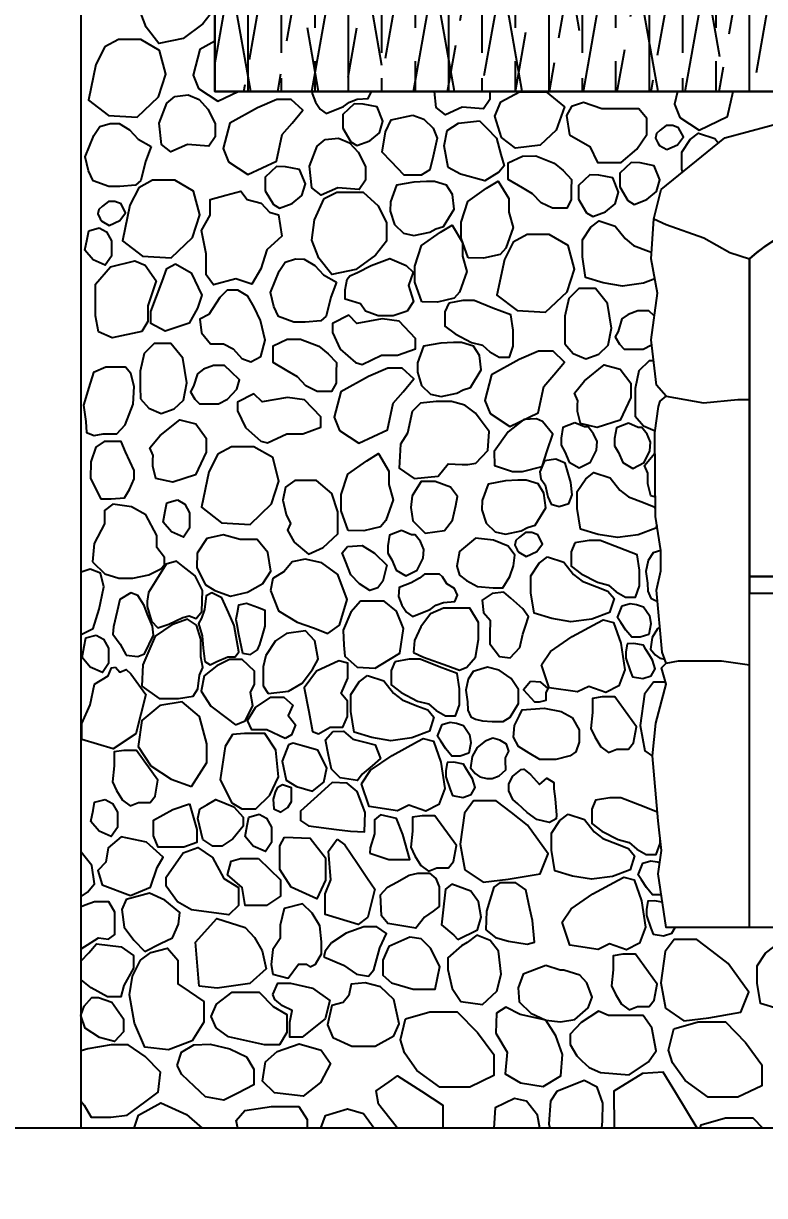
# Model space of a CAD drawing. Header units: millimetres. Extents: x -251401 to 377140, y -30451 to 275830.
# Drawn here: x 312120 to 314337, y -3142 to 363 of the extents above; entities that cross this region are included whole.
import ezdxf

# ---------------------------------------------------------------- set-up
doc = ezdxf.new("R2010")
doc.units = ezdxf.units.MM
for name, color, linetype in [('0-S3', 3, 'Continuous'), ('0-S8', 8, 'Continuous'), ('A-DIMENSIONS', 30, 'Continuous'), ('A-DOORS', 2, 'Continuous'), ('A-HATCH', 8, 'Continuous'), ('A-WALL', 4, 'Continuous'), ('A-WINDOWS', 2, 'Continuous')]:
    doc.layers.add(name, color=color, linetype=linetype)
doc.styles.add('LEROY', font='simplex.shx')
doc.dimstyles.new('DIM100', dxfattribs={"dimscale": 0, "dimtxt": 220, "dimasz": 180, "dimexe": 220, "dimexo": 250, "dimgap": 1, "dimtad": 1, "dimtoh": 1, "dimlfac": 0.001, "dimzin": 1, "dimdsep": 46, "dimtxsty": 'LEROY', "dimblk1": 'ORIGIN', "dimblk2": 'ORIGIN', "dimsah": 1, "dimcen": 0.18, "dimclrd": 30, "dimclre": 30, "dimclrt": 7, "dimazin": 0, "dimtfac": 1, "dimtix": 1, "dimtmove": 1, "dimatfit": 3, "dimfxl": 1, "dimtvp": 1, "dimtolj": 2, "dimtzin": 0, "dimarcsym": 0})
pattern_1 = [(45, (-15600, 1290.144), (33.67596, 123.47852), [158.75, -31.75, 0, -31.75])]

# ---------------------------------------------------------------- blocks, each defined once
blk = doc.blocks.new('24HG4H4H4')
at = {"layer": '0-S8', "color": 8}
for points in [[(211, 3471.9), (248.9, 3490.3), (327.9, 3490.3), (372.4, 3449.1), (396.8, 3398.1), (396.8, 3344.2), (364.1, 3302.3), (305.5, 3259), (233.2, 3243.8), (194.4, 3292.5), (173.9, 3347.2), (182.2, 3407.3)], [(44.3, 3180.9), (22.1, 3074.4), (82, 3027.8), (167.5, 3023.4), (231.9, 3084.4), (254.1, 3152.1), (235.2, 3223.1), (178.6, 3255.2), (112, 3255.2), (70.9, 3233.1)], [(280.5, 3085.4), (320.3, 3090.2), (353.4, 3076), (379.1, 3047.6), (401.6, 3004.8), (401.6, 2964.5), (382.7, 2936.5), (318.6, 2941.7), (268.8, 2919.4), (240.3, 2941.2), (234.1, 3005.7), (256.4, 3065.5)], [(1257.5, 2962.1), (1238.1, 3025.9), (1255.8, 3069.6), (1311.3, 3099), (1391.9, 3099), (1446.6, 3054.5), (1421.3, 2983.9), (1373.4, 2939.4), (1373.4, 2939.4), (1299.5, 2930.2)], [(527.5, 3051.4), (444.7, 3005.7), (424.9, 2929.1), (441, 2889.6), (499.1, 2851.4), (584.3, 2892.1), (601.6, 2971.1), (631.2, 3005.7), (663.3, 3043.9), (628.8, 3076), (585.5, 3076)], [(816.9, 3063.1), (783.1, 3031), (783.1, 2990.3), (807.2, 2949.6), (825.5, 2938.2), (863.9, 2952.5), (892.6, 2976.5), (902.9, 3011.5), (885.7, 3053.9), (843.9, 3062.5)], [(1460.9, 2970.6), (1522.1, 2935.5), (1545.2, 2887.8), (1616.1, 2887.8), (1662.3, 2927.3), (1692.9, 2971.3), (1692.9, 3019), (1669, 3048.1), (1598.2, 3048.1), (1557.9, 3048.1), (1502.7, 3067.5), (1466.9, 3054.8), (1452.7, 3028)], [(992.7, 3029.2), (1025.4, 3017.5), (1053, 2990.7), (1065.6, 2960.5), (1053, 2906.9), (1043.4, 2865.8), (1017.8, 2850), (966.7, 2850), (928.1, 2890.2), (900.9, 2918.5), (910.5, 2979), (927.3, 3015)], [(210.1, 2935.9), (193, 2890.3), (179, 2833.9), (163, 2819.5), (115.9, 2815.8), (82.7, 2815.8), (36.1, 2832.4), (22.1, 2862.4), (12.3, 2904.3), (38.2, 2968), (56.3, 2994.9), (86.9, 3004.7), (113.8, 3004.2), (145.4, 2985.6), (170.7, 2957.6)], [(1192.4, 3012.5), (1212.5, 2991.6), (1242.6, 2960.3), (1256.1, 2912), (1265.7, 2877.6), (1249.4, 2859.2), (1208.3, 2833.3), (1135.4, 2852.5), (1098.5, 2872.6), (1085.9, 2938), (1095.2, 2983.2), (1129.5, 3005.8)], [(1752.2, 2926.2), (1784.1, 2940.8), (1801.8, 2964.3), (1787.8, 2991.2), (1769.9, 2998), (1750.4, 2998), (1732.4, 2984.1), (1721.2, 2974.2), (1718.8, 2960.6), (1725.6, 2946), (1730.5, 2938.9)], [(730.2, 2956.1), (770.1, 2960.8), (803.2, 2946.6), (828.8, 2918.3), (851.4, 2875.4), (851.4, 2835.1), (832.4, 2807.1), (768.3, 2812.3), (718.5, 2790), (690, 2811.8), (683.8, 2876.3), (706.2, 2936.1)], [(585.1, 2875.8), (551.3, 2843.7), (551.3, 2803.1), (575.3, 2762.4), (593.7, 2750.9), (632.1, 2765.2), (660.8, 2789.3), (671.1, 2824.3), (653.9, 2866.6), (612, 2875.2)], [(1320.3, 2906.6), (1360.1, 2907.2), (1415.3, 2885.6), (1442.6, 2863.4), (1467.7, 2837.2), (1466.5, 2808.2), (1466.5, 2775.8), (1452.9, 2750.8), (1410.2, 2750.8), (1376, 2767.3), (1351, 2794), (1320.3, 2812.2), (1278, 2837.2), (1278, 2864.5), (1278, 2886.7)], [(1645.8, 2887.4), (1612, 2855.3), (1612, 2814.6), (1636.1, 2774), (1654.4, 2762.5), (1692.8, 2776.8), (1721.5, 2800.9), (1731.8, 2835.8), (1714.6, 2878.2), (1672.7, 2886.8)], [(1522.1, 2850.7), (1488.3, 2818.6), (1488.3, 2778), (1512.4, 2737.3), (1530.7, 2725.8), (1569.2, 2740.1), (1597.8, 2764.2), (1608.1, 2799.2), (1590.9, 2841.6), (1549.1, 2850.1)], [(145.9, 2760.2), (123.7, 2653.7), (183.7, 2607.1), (269.2, 2602.7), (333.5, 2663.7), (355.7, 2731.4), (336.9, 2802.4), (280.3, 2834.6), (213.7, 2834.6), (172.6, 2812.4)], [(995.4, 2828.8), (944, 2819.4), (925.8, 2769.9), (925.2, 2741.7), (937.7, 2702.2), (964.7, 2675.9), (996, 2669), (1043, 2679), (1061.8, 2689), (1084.4, 2695.9), (1116.4, 2748.6), (1110.8, 2791.8), (1093.2, 2820), (1057.5, 2830.6), (1033, 2830.6)], [(1158.2, 2602.4), (1137, 2661), (1137, 2709.6), (1157, 2770.7), (1213.1, 2810.6), (1248, 2831.8), (1279.7, 2779.6), (1279.7, 2739.5), (1292.3, 2693.4), (1270.5, 2631.7), (1254.3, 2613), (1204.4, 2601.1)], [(84, 2699.4), (115.9, 2713.9), (133.5, 2737.4), (119.6, 2764.4), (101.6, 2771.2), (82.1, 2771.2), (64.2, 2757.2), (53, 2747.3), (50.5, 2733.7), (57.4, 2719.2), (62.3, 2712.1)], [(563.9, 2739.5), (590.8, 2731.5), (600.3, 2667.3), (555.4, 2626.4), (537.4, 2570.1), (511, 2524.2), (462.6, 2539.7), (395.8, 2521.7), (373.9, 2551.6), (373.9, 2614.9), (359.9, 2684.8), (386.8, 2730.1), (386.8, 2777.5), (432.7, 2789.9), (478.3, 2802.3), (497, 2777.5), (538.9, 2766.5)], [(727.6, 2780.5), (765.5, 2798.9), (844.5, 2798.9), (889, 2757.7), (913.4, 2706.8), (913.4, 2652.8), (880.6, 2611), (822.1, 2567.6), (749.8, 2552.4), (711, 2601.1), (690.5, 2655.8), (698.8, 2715.9)], [(1020, 2470.9), (998.8, 2529.5), (998.8, 2578.1), (1018.8, 2639.2), (1074.9, 2679.1), (1109.9, 2700.3), (1141.5, 2648.1), (1141.5, 2608), (1154.1, 2561.9), (1132.3, 2500.2), (1116.1, 2481.5), (1066.2, 2469.6)], [(54.3, 2692.2), (76.3, 2680.1), (91, 2653.4), (91, 2607.8), (72.6, 2580.6), (36.5, 2596.8), (11.8, 2625.6), (18.1, 2658.6), (22.9, 2683.8)], [(1266.5, 2597.8), (1244.3, 2491.3), (1304.3, 2444.7), (1389.7, 2440.2), (1454.1, 2501.2), (1476.3, 2568.9), (1457.5, 2639.9), (1400.8, 2672.1), (1334.2, 2672.1), (1293.2, 2649.9)], [(764.4, 2530.3), (747.3, 2484.8), (733.3, 2428.4), (717.2, 2413.9), (670.1, 2410.3), (637, 2410.3), (590.4, 2426.8), (576.4, 2456.8), (566.6, 2498.7), (592.5, 2562.4), (610.6, 2589.3), (641.1, 2599.1), (668, 2598.6), (699.6, 2580), (725, 2552)], [(826.9, 2558.3), (867.5, 2580), (924, 2600.5), (972.9, 2579.7), (993.8, 2559.6), (979.5, 2519.4), (994.1, 2471.6), (975.8, 2442.8), (933.5, 2429), (888.6, 2429), (850.7, 2443.2), (835.7, 2465.4), (810.6, 2472.7), (790.3, 2478.6), (790.3, 2507), (796.3, 2539.1), (804.4, 2548.9)], [(192.3, 2581), (224.5, 2533.5), (200, 2459.2), (200, 2412.1), (181.5, 2382.3), (93.2, 2363.8), (52.7, 2381.1), (43.1, 2429.4), (43.1, 2524.2), (88.5, 2575.4), (160.6, 2593.3)], [(283.1, 2584.4), (329.7, 2557.3), (361.1, 2491.1), (348.4, 2452.1), (323.8, 2407.2), (251.7, 2383.4), (209.2, 2406.3), (209.2, 2442), (242.3, 2531.9), (256.6, 2570.7)], [(359.9, 2378.7), (387.6, 2345.8), (426.4, 2345.8), (454.8, 2330.2), (481.4, 2301.1), (507.9, 2291.4), (537.4, 2307.8), (550.9, 2356), (537.1, 2415), (517.6, 2455.5), (499.3, 2487.6), (469, 2505.9), (437.6, 2505.9), (415.5, 2484.2), (381.9, 2433.4), (355.3, 2419.2)], [(1447.6, 2345.1), (1472.7, 2316.3), (1509.8, 2300.6), (1548.9, 2314.3), (1577, 2341.1), (1586.8, 2392.5), (1575, 2466.2), (1539.1, 2510.5), (1488.9, 2510.5), (1458.9, 2480.5), (1447.2, 2427.7), (1447.2, 2380.8)], [(1099.8, 2467.5), (1088.3, 2440.6), (1088.3, 2397.8), (1118.8, 2375.3), (1167.8, 2349.7), (1200.5, 2341.3), (1223, 2321), (1250.8, 2305.1), (1281.3, 2305.1), (1293.2, 2338.6), (1293.2, 2385.8), (1285.7, 2431.7), (1232.3, 2452.5), (1175.6, 2474.5), (1142.2, 2474.5)], [(821.5, 2289.4), (840.8, 2283.7), (898.5, 2311.3), (946.9, 2311.3), (1001, 2330.5), (1001, 2361.2), (952.1, 2412.7), (901.1, 2419.9), (825.2, 2406.4), (800.7, 2430.9), (751.8, 2405.9), (751.8, 2379.4), (775.7, 2329.5)], [(616.7, 2359), (656.5, 2359.6), (711.7, 2338), (739, 2315.8), (764.1, 2289.6), (762.9, 2260.6), (762.9, 2228.2), (749.3, 2203.2), (706.6, 2203.2), (672.4, 2219.7), (647.4, 2246.4), (616.7, 2264.6), (574.4, 2289.6), (574.4, 2316.9), (574.4, 2339.1)], [(1076.3, 2347.4), (1024.9, 2338), (1006.7, 2288.5), (1006.1, 2260.3), (1018.6, 2220.8), (1045.6, 2194.5), (1077, 2187.6), (1124, 2197.6), (1142.8, 2207.7), (1165.4, 2214.6), (1197.3, 2267.2), (1191.7, 2310.4), (1174.1, 2338.6), (1138.4, 2349.3), (1113.9, 2349.3)], [(177.6, 2181.4), (202.6, 2152.6), (239.7, 2136.9), (278.9, 2150.6), (306.9, 2177.3), (316.7, 2228.8), (305, 2302.5), (269.1, 2346.8), (218.9, 2346.8), (188.9, 2316.8), (177.1, 2264), (177.1, 2217.1)], [(1310.8, 2298.3), (1228, 2252.6), (1208.3, 2176.1), (1224.3, 2136.6), (1282.4, 2098.3), (1367.6, 2139), (1384.9, 2218), (1414.6, 2252.6), (1446.7, 2290.9), (1412.1, 2323), (1368.9, 2323)], [(336.8, 2218.9), (327.4, 2202.3), (340.7, 2180.2), (354.5, 2165.6), (376.6, 2165.6), (411.4, 2165.6), (438.3, 2180), (465.8, 2210), (474.2, 2237.7), (449.4, 2261.2), (428.8, 2280.7), (395.8, 2280.7), (366.8, 2269.4), (348.1, 2256.1)], [(1485.7, 2175.3), (1475.8, 2197.7), (1506.4, 2234.9), (1565.2, 2282.1), (1613.2, 2269.6), (1644.7, 2227.4), (1644.7, 2185.3), (1612.4, 2117.4), (1544.5, 2095.1), (1494, 2106.7), (1485.3, 2143.3), (1485.3, 2162.5)], [(14.5, 2112.9), (16.3, 2079.8), (38.8, 2070.9), (65.9, 2076.5), (107, 2076.5), (132.3, 2102.7), (155.9, 2165.2), (158.7, 2217.4), (148.7, 2256.3), (133.3, 2275.2), (73.7, 2275.2), (37.7, 2259.3), (23.5, 2214.4), (7, 2162.2)], [(859.8, 2247.9), (777.1, 2202.2), (757.3, 2125.7), (773.4, 2086.2), (831.4, 2047.9), (916.6, 2088.6), (933.9, 2167.7), (963.6, 2202.2), (995.7, 2240.5), (961.1, 2272.6), (917.9, 2272.6)], [(538.1, 2054.8), (557.4, 2049.1), (615.2, 2076.7), (663.5, 2076.7), (717.7, 2095.9), (717.7, 2126.6), (668.7, 2178.1), (617.8, 2185.3), (541.8, 2171.8), (517.3, 2196.3), (468.4, 2171.3), (468.4, 2144.8), (492.4, 2094.9)], [(1015.1, 2168.3), (990.1, 2142.8), (976.4, 2077.9), (955.8, 2045.5), (952.1, 1973.8), (997, 1942.6), (1068.7, 1950.1), (1098.7, 1986.9), (1140.5, 1985), (1156.7, 1985), (1181, 1988.1), (1216.6, 2026.2), (1221, 2082.9), (1194.1, 2119.1), (1180, 2138.1), (1148.6, 2161.5), (1108, 2173.3), (1061.9, 2173.3)], [(215.7, 2011.6), (205.8, 2033.9), (236.4, 2071.2), (295.2, 2118.3), (343.2, 2105.9), (374.6, 2063.7), (374.6, 2021.5), (342.4, 1953.7), (274.5, 1931.4), (224, 1942.9), (215.2, 1979.6), (215.2, 1998.8)], [(1325, 2118.7), (1277.3, 2082.1), (1236.2, 2023.3), (1237.3, 1981.1), (1290.6, 1963.4), (1320.6, 1963.4), (1379.6, 1978.8), (1394.9, 2025.5), (1411.4, 2075.5), (1380.5, 2113.1), (1362.7, 2120.9)], [(1477.1, 2109.2), (1441.3, 2095.3), (1436.1, 2063.5), (1436.1, 2042.1), (1447.4, 2022), (1460.5, 1991.5), (1490.2, 1974.1), (1524.2, 1991.5), (1541.7, 2027.3), (1543.9, 2053), (1533.4, 2076.5), (1517.2, 2097), (1506.3, 2097)], [(1637.3, 2107.8), (1601.5, 2093.8), (1596.3, 2062), (1596.3, 2040.7), (1607.6, 2020.6), (1620.7, 1990.1), (1650.4, 1972.6), (1684.4, 1990.1), (1701.8, 2025.8), (1704, 2051.6), (1693.6, 2075.1), (1677.4, 2095.6), (1666.5, 2095.6)], [(28.3, 1942.4), (59.2, 1881.9), (90.6, 1881.9), (130.3, 1884.9), (145.3, 1909.9), (158.7, 1941.5), (158.7, 1966.1), (133.5, 2022.6), (119.6, 2053.7), (69.7, 2053.7), (44.4, 2036.7), (28.9, 1992.2)], [(382.4, 1963.1), (360.1, 1856.6), (420.1, 1810), (505.6, 1805.6), (570, 1866.6), (592.2, 1934.2), (573.3, 2005.2), (516.7, 2037.4), (450.1, 2037.4), (409, 2015.2)], [(799.6, 1787.6), (778.4, 1846.2), (778.4, 1894.8), (798.4, 1955.9), (854.5, 1995.8), (889.4, 2017), (921.1, 1964.8), (921.1, 1924.7), (933.7, 1878.6), (911.9, 1816.9), (895.7, 1798.2), (845.8, 1786.4)], [(1420, 2000.1), (1386.6, 1995.3), (1372.6, 1962.4), (1375.2, 1941.3), (1388.8, 1923.7), (1396.8, 1887.6), (1406.9, 1865.6), (1430.2, 1859), (1459.6, 1868.2), (1469.3, 1893.7), (1465.3, 1930.6), (1454.4, 1968.8), (1448.7, 1988.4)], [(637.1, 1752), (680.1, 1716.5), (724.5, 1736.7), (768, 1777.2), (768, 1842.8), (750.2, 1897.6), (704.8, 1937.1), (639.1, 1937.1), (611.9, 1916.3), (603.5, 1877.4), (613.9, 1835.4), (626.2, 1807.8), (617.4, 1788.5)], [(1104.8, 1916.7), (1059.7, 1933.5), (1017.2, 1933.5), (990.6, 1891.1), (986.2, 1855.7), (992.4, 1815.9), (1029.6, 1779.6), (1087.1, 1787.5), (1111, 1817.6), (1120.8, 1861.9), (1126.7, 1888.8)], [(1269.4, 1935.6), (1218, 1926.2), (1199.8, 1876.7), (1199.2, 1848.5), (1211.7, 1809.1), (1238.7, 1782.7), (1270, 1775.8), (1317.1, 1785.9), (1335.9, 1795.9), (1358.4, 1802.8), (1390.4, 1855.4), (1384.8, 1898.7), (1367.2, 1926.8), (1331.5, 1937.5), (1307, 1937.5)], [(34.3, 1693.5), (71.6, 1657.1), (113, 1644.4), (154.5, 1644.4), (202.8, 1654.6), (239.2, 1672.3), (249.8, 1684.9), (249.8, 1706.3), (227.2, 1736.6), (227.2, 1772.3), (193.5, 1834.2), (150.7, 1858.2), (95.2, 1866.3), (69.8, 1846.9), (69.8, 1807.5), (39, 1748)], [(288.2, 1878.4), (310.3, 1866.4), (324.9, 1839.7), (324.9, 1794.1), (306.6, 1766.9), (270.4, 1783.1), (245.8, 1811.9), (252.1, 1844.9), (256.9, 1870.1)], [(371.8, 1625.6), (399.9, 1607.9), (447.2, 1590.7), (497.9, 1602.7), (544.3, 1628.5), (567.9, 1665.4), (559, 1721.3), (527.4, 1760.6), (476.4, 1760.6), (425.4, 1774.5), (376, 1763), (347.5, 1719.7), (346.7, 1676.6)], [(958.9, 1786.7), (923.1, 1772.8), (917.9, 1740.9), (917.9, 1719.6), (929.3, 1699.5), (942.3, 1669), (972, 1651.6), (1006, 1669), (1023.5, 1704.8), (1025.7, 1730.5), (1015.2, 1754), (999.1, 1774.5), (988.2, 1774.5)], [(1234.1, 1758.3), (1179.8, 1763.9), (1131.7, 1724.4), (1123.9, 1680.6), (1132.4, 1653.8), (1152.9, 1637.6), (1186.1, 1619.2), (1232.7, 1615.7), (1261.7, 1615.7), (1282.9, 1649.6), (1293.5, 1681.4), (1297.7, 1713.1), (1277.9, 1739.9), (1277.9, 1739.9)], [(1331.3, 1709.3), (1363.2, 1723.9), (1380.9, 1747.4), (1367, 1774.3), (1349, 1781.1), (1329.5, 1781.1), (1311.5, 1767.2), (1300.4, 1757.3), (1297.9, 1743.7), (1304.7, 1729.1), (1309.7, 1722)], [(1477.5, 1750.1), (1466, 1723.2), (1466, 1680.4), (1496.5, 1657.8), (1545.5, 1632.2), (1578.2, 1623.9), (1600.7, 1603.6), (1628.6, 1587.7), (1659, 1587.7), (1671, 1621.2), (1671, 1668.4), (1663.5, 1714.3), (1610, 1735.1), (1553.3, 1757.1), (1519.9, 1757.1)], [(797.6, 1739.1), (841.5, 1742.4), (878.2, 1719.4), (914.4, 1683.8), (902.9, 1636.1), (887.5, 1615.9), (864, 1608.2), (833.3, 1627.9), (807, 1654.8), (791.1, 1695.3), (781.3, 1720.2)], [(197.8, 1575.5), (198.1, 1559.9), (210.9, 1516.5), (229.8, 1496.5), (262.3, 1506.6), (304.5, 1527.1), (323.6, 1532), (344.4, 1523.6), (361.4, 1544.9), (363.2, 1607.6), (341.3, 1651.3), (305.9, 1679.3), (285.7, 1695.2), (254.3, 1686.3), (222, 1633.9), (202, 1601.6)], [(566.9, 1607.3), (590.9, 1547.3), (646.5, 1513.5), (695, 1495.6), (738.2, 1479.6), (773, 1503.7), (796.5, 1581.1), (768.1, 1655.8), (720.7, 1690.1), (670.5, 1701), (631.2, 1693.9), (607.2, 1664.5), (573.4, 1643.3)], [(1395.5, 1708.5), (1444, 1692.6), (1473.2, 1655.4), (1498.9, 1635.4), (1543.5, 1618.3), (1575.6, 1605.9), (1594.4, 1584), (1580.6, 1542.3), (1528, 1522.3), (1465.7, 1513.7), (1408, 1523.5), (1355.4, 1539.5), (1345.7, 1600.6), (1345.7, 1652), (1370.8, 1689.7)], [(988, 1630.9), (952.1, 1616.7), (950.2, 1589.4), (960.1, 1564.1), (973.8, 1543), (991.7, 1530), (1044.4, 1551.1), (1061.7, 1564.1), (1084.6, 1572.1), (1118, 1574.6), (1126.7, 1593.8), (1117.4, 1614.2), (1094.5, 1627.8), (1080.9, 1648.2), (1072.2, 1656.3), (1045, 1656.3), (1027, 1656.3), (1012.8, 1644.5)], [(134.7, 1414.2), (169.7, 1410.2), (189.9, 1418.5), (216.9, 1474.4), (213.8, 1500.6), (198.4, 1535.9), (188.9, 1563.2), (170.2, 1592.9), (148.7, 1600.6), (115.9, 1581.2), (107.8, 1546.1), (96.7, 1498.9), (95.2, 1477.4), (117.4, 1447.6)], [(370.7, 1395.9), (386, 1385.8), (406.6, 1395), (439, 1409.5), (461.4, 1409.5), (472.5, 1424.1), (457.8, 1503.1), (440.7, 1541.6), (421.1, 1585.8), (391.7, 1601), (374.1, 1592.2), (369.2, 1550.9), (360.2, 1524.5), (351.7, 1509.3), (362.1, 1471.7), (365.6, 1435)], [(1229.9, 1598.9), (1200.4, 1579), (1204.4, 1541.6), (1223.5, 1518.6), (1222.7, 1476.4), (1222.7, 1447.8), (1252.2, 1410.4), (1284, 1406.4), (1312.6, 1437.5), (1321.4, 1477.2), (1329.4, 1501.1), (1338.5, 1528.5), (1321.4, 1552.8), (1285.6, 1584.6), (1265.2, 1602.7)], [(483.1, 1420.3), (507, 1416.8), (527.6, 1430.3), (535.2, 1445.8), (542.8, 1473.2), (550.6, 1501.4), (550.6, 1547.8), (527.6, 1556.5), (494.6, 1568.9), (471.1, 1563.5), (466.8, 1541.3), (462.8, 1521), (465.7, 1505.8), (471, 1477)], [(786.2, 1443.9), (789, 1411.6), (825.8, 1378.7), (880.4, 1375.9), (920.6, 1400.5), (953.4, 1420.5), (964.7, 1494.1), (944, 1545.9), (907.2, 1576), (835.8, 1576), (806.8, 1543.1), (783.9, 1489.1)], [(994.5, 1422.2), (1024.7, 1407.9), (1097, 1382.2), (1132.5, 1369.5), (1153.9, 1378.2), (1179.7, 1408.4), (1189.1, 1461.3), (1189.1, 1512.3), (1163.3, 1555.3), (1084.1, 1555.3), (1045, 1537.5), (1016.3, 1498.9), (998, 1457.9)], [(1618.8, 1562), (1643, 1568.9), (1661.4, 1566.2), (1683.1, 1558.9), (1701, 1532.5), (1704.7, 1507.8), (1698.3, 1476.2), (1673, 1467.8), (1647.7, 1467.8), (1629.8, 1489.3), (1615.1, 1512.5), (1605.1, 1527.3)], [(181.7, 1321.8), (233.3, 1284.5), (291.1, 1284.5), (335.9, 1292), (349.6, 1313.2), (354.7, 1354.3), (364.1, 1377), (358.2, 1409.5), (358.2, 1462.1), (345.3, 1504.4), (318.3, 1522.1), (272, 1504.8), (222.2, 1471.2), (203, 1427.7), (184.4, 1385.5)], [(1377.1, 1385.2), (1404.1, 1425.6), (1469.6, 1469.9), (1545.2, 1511.1), (1561.6, 1520), (1593.2, 1512.5), (1615.1, 1449.8), (1626.5, 1370.8), (1608.5, 1322.8), (1569.9, 1302.8), (1519.5, 1320.4), (1485.2, 1304.3), (1400.5, 1316.6)], [(45.4, 1474.2), (67.4, 1462.2), (82.1, 1435.5), (82.1, 1389.9), (63.8, 1362.7), (27.6, 1378.9), (3, 1407.7), (9.2, 1440.7), (14.1, 1465.9)], [(560.1, 1299.3), (620.9, 1307.1), (661.3, 1330.4), (692.9, 1371.7), (709.5, 1402.3), (699.7, 1456.8), (671, 1487.4), (615.1, 1479.6), (581.5, 1457.3), (552.8, 1413.5), (544.6, 1379.5), (544.6, 1322.6)], [(1634.1, 1448.7), (1630, 1423.6), (1630, 1405.1), (1642.6, 1367.9), (1650, 1349.8), (1680.3, 1344.2), (1705.4, 1352.4), (1717.9, 1373.4), (1709.5, 1399.2), (1700.2, 1414), (1689.3, 1431.5), (1682.9, 1443.9), (1653.7, 1449.1)], [(103.3, 1378.1), (116.3, 1363.6), (134.8, 1371.4), (148.9, 1359), (194, 1296.4), (164.3, 1179.4), (96.6, 1134.5), (2.2, 1161.7), (2.2, 1209.7), (27.6, 1265.4), (40.2, 1328), (81.4, 1352.1), (91.6, 1376.2)], [(462.5, 1205.8), (490.9, 1218.4), (514.2, 1262.9), (506.6, 1302.9), (519.2, 1327.2), (519.2, 1366.6), (481.8, 1401), (444.3, 1401), (405.8, 1382.3), (368.4, 1352.5), (359.8, 1306.4), (388.1, 1261.9), (436.7, 1224.5)], [(710.1, 1179.5), (745.5, 1199), (783, 1199), (797.5, 1230.6), (797.5, 1276.3), (778.3, 1299.6), (798, 1345.4), (798, 1390), (771.6, 1397.7), (704.7, 1366.7), (667.6, 1316.5), (681.3, 1245.5), (692.7, 1186.5)], [(939, 1394.9), (927.5, 1368), (927.5, 1325.2), (958, 1302.7), (1007, 1277.1), (1039.7, 1268.7), (1062.2, 1248.4), (1090.1, 1232.5), (1120.5, 1232.5), (1132.4, 1266), (1132.4, 1313.3), (1124.9, 1359.2), (1071.5, 1379.9), (1014.8, 1401.9), (981.4, 1401.9)], [(1173.1, 1365.2), (1157.8, 1342.5), (1151.5, 1309.7), (1156.2, 1274.4), (1157.3, 1250.1), (1166.2, 1229.5), (1180, 1222.6), (1201.1, 1218.4), (1230.2, 1215.8), (1262.4, 1216.3), (1284, 1229), (1308.3, 1269.6), (1308.9, 1311.3), (1286.7, 1344.6), (1251.3, 1369.9), (1215.9, 1378.9)], [(856.9, 1353.3), (905.5, 1337.4), (934.6, 1300.3), (960.4, 1280.3), (1005, 1263.1), (1037.1, 1250.8), (1055.8, 1228.9), (1042.1, 1187.1), (989.5, 1167.2), (927.2, 1158.6), (869.5, 1168.3), (816.9, 1184.3), (807.1, 1245.4), (807.1, 1296.8), (832.3, 1334.5)], [(1344.2, 1335.1), (1324, 1310.9), (1356.3, 1274.6), (1371.7, 1274.6), (1391.2, 1280), (1391.2, 1301.5), (1397.3, 1314.9), (1375.1, 1333.1)], [(330.7, 1021.9), (376.1, 1093.4), (376.1, 1149.6), (354.4, 1231.4), (302.6, 1274.9), (236.1, 1264), (181.8, 1218.6), (170.9, 1141.3), (209.3, 1083.2), (270, 1043.6)], [(610.7, 1165.3), (555.9, 1190.6), (510.7, 1190.6), (498.1, 1219), (522.4, 1257.6), (567.6, 1288.5), (606.7, 1288.5), (633.5, 1265.2), (619.3, 1234.2), (641.4, 1206), (629.2, 1176.4)], [(1537.1, 1169.8), (1555.4, 1140.4), (1577.7, 1123.4), (1603.2, 1133.2), (1637.8, 1133.2), (1652.9, 1152.2), (1661.3, 1200.5), (1596.6, 1289.4), (1558.7, 1289.4), (1529.9, 1284.8), (1529.9, 1243), (1525.1, 1195.4)], [(1385.2, 1256.2), (1436.4, 1245.7), (1468.8, 1227.6), (1489.9, 1190.7), (1489.9, 1154.6), (1480.1, 1125.2), (1463.6, 1113.2), (1420.6, 1101.9), (1372.4, 1101.9), (1340.8, 1121.5), (1308.5, 1141.4), (1293.3, 1168.9), (1297, 1204.3), (1312.1, 1234.4), (1320.1, 1250.4)], [(1080.3, 1206.9), (1104.5, 1213.7), (1122.9, 1211.1), (1144.5, 1203.7), (1162.4, 1177.4), (1166.1, 1152.6), (1159.8, 1121), (1134.5, 1112.6), (1109.2, 1112.6), (1091.3, 1134.2), (1076.6, 1157.4), (1066.6, 1172.1)], [(453.3, 1177.5), (430.8, 1141.7), (416.2, 1041.6), (450.8, 972.5), (481.2, 954.3), (523.1, 954.3), (564.9, 995.5), (590.4, 1050.1), (583.1, 1130.2), (549.8, 1180.5), (489.1, 1180.5)], [(753.7, 1186.1), (785.3, 1187), (812.9, 1163.3), (845.5, 1155.1), (880.4, 1146.3), (895.6, 1105.3), (870.6, 1083.8), (840.8, 1058.3), (826.8, 1039.4), (774.9, 1047.6), (749.4, 1073.4), (740.8, 1115.7), (731.6, 1161.2)], [(838.6, 1030), (865.6, 1070.5), (931.1, 1114.7), (1006.7, 1155.9), (1023, 1164.8), (1054.7, 1157.4), (1076.6, 1094.6), (1088, 1015.7), (1070, 967.6), (1031.4, 947.7), (981, 965.3), (946.7, 949.1), (862, 961.5)], [(1209.4, 1157), (1185.5, 1138.1), (1170.1, 1111.8), (1165.1, 1077.5), (1179.3, 1060), (1192.7, 1050), (1214.4, 1045.4), (1229.5, 1045.4), (1251.2, 1053.3), (1270.4, 1071.7), (1270, 1098.4), (1270, 1107.6), (1280.1, 1127.3), (1273, 1148.2), (1252.5, 1159.9), (1231.6, 1166.1)], [(106, 1010), (124.3, 980.7), (146.6, 963.7), (172, 973.5), (206.7, 973.5), (221.7, 992.4), (230.2, 1040.8), (165.5, 1129.6), (127.6, 1129.6), (98.8, 1125), (98.8, 1083.2), (93.9, 1035.7)], [(620.6, 1146.1), (601.6, 1097), (613.7, 1040.2), (644.7, 1021.2), (692.9, 1007.4), (726.5, 1034.1), (735.7, 1077.4), (708.5, 1130.6), (662.5, 1143.3), (634.7, 1151.1)], [(1095.6, 1093.5), (1091.5, 1068.4), (1091.5, 1050), (1104.1, 1012.7), (1111.5, 994.6), (1141.8, 989.1), (1166.9, 997.2), (1179.4, 1018.2), (1170.9, 1044.1), (1161.7, 1058.8), (1150.7, 1076.4), (1144.3, 1088.7), (1115.2, 1093.9)], [(1344.5, 1057.9), (1371.4, 1027.5), (1393.1, 1046.7), (1414.3, 1033.5), (1414.3, 1015), (1417.9, 985.2), (1422.1, 936.3), (1421.5, 925), (1401.2, 913.7), (1363.6, 922.6), (1334.4, 943.5), (1306.3, 969.7), (1292.1, 983), (1279.5, 1009), (1279.5, 1029.9), (1291.4, 1052), (1317.1, 1072.2), (1324.2, 1073.4)], [(575.2, 984.2), (577.1, 955.1), (597.7, 944.8), (618.5, 958.9), (629.9, 976.5), (629.9, 1000.3), (629.3, 1017.6), (602.6, 1027), (586.9, 1017.9), (580.4, 1004.2)], [(751.7, 1034), (706.2, 992.8), (656.1, 947.4), (656.1, 919.8), (680.4, 903.5), (763.8, 893.2), (806, 888), (848, 886.3), (850.2, 944.1), (826.1, 1007.1), (795.9, 1031.8)], [(72, 983.1), (94, 971.1), (108.7, 944.4), (108.7, 898.8), (90.4, 871.6), (54.2, 887.8), (29.6, 916.6), (35.9, 949.6), (40.7, 974.8)], [(376.7, 966.7), (403.5, 982.3), (457.2, 960.7), (484.9, 929.5), (484.9, 902.7), (454.6, 865.5), (421.7, 843), (394, 843), (364.6, 862.9), (349.2, 925.8), (355.2, 954.4)], [(324.7, 970.2), (346.4, 893.2), (346.4, 854.3), (307.4, 840.4), (230.4, 840.4), (216.5, 874.2), (216.5, 920.9), (274.5, 952.9)], [(1148.2, 772.8), (1202.6, 735.2), (1277.7, 744), (1373.7, 760.8), (1397.7, 820.7), (1336.1, 906.2), (1287.3, 943.8), (1242.1, 978.6), (1173.8, 978.6), (1147.4, 942.2), (1134.6, 848.7)], [(533.2, 938.5), (555.2, 926.5), (569.9, 899.8), (569.9, 854.2), (551.6, 827), (515.4, 843.2), (490.8, 872), (497.1, 905), (501.9, 930.2)], [(864.4, 822.5), (921.1, 803.1), (983.7, 803.1), (962.8, 877.6), (943.4, 925.9), (895.5, 937), (877.8, 921.5), (877.8, 879.6), (864.6, 838.4)], [(998.6, 814.7), (1016.9, 785.3), (1039.2, 768.3), (1064.6, 778.1), (1099.3, 778.1), (1114.3, 797), (1122.8, 845.4), (1058.1, 934.2), (1020.2, 934.2), (991.4, 929.6), (991.4, 887.8), (986.5, 840.3)], [(1457.3, 938.9), (1505.8, 923), (1535, 885.8), (1560.7, 865.8), (1605.3, 848.7), (1637.4, 836.3), (1656.2, 814.4), (1642.4, 772.7), (1589.8, 752.7), (1527.5, 744.1), (1469.8, 753.8), (1417.2, 769.8), (1407.5, 831), (1407.5, 882.4), (1432.6, 920.1)], [(147.8, 696.1), (207.8, 721), (227.5, 778.9), (245.4, 810.2), (195.7, 854.8), (119.8, 871.4), (81.5, 838.2), (74.5, 794.9), (50.3, 770), (63.7, 728)], [(608.6, 869.8), (685.7, 866.6), (731.3, 808), (731.3, 741.8), (705.2, 685.4), (629.1, 720.6), (594.5, 773.3), (594.5, 843.8)], [(765.9, 863.6), (789, 846.7), (827, 790.9), (857, 746.7), (878.8, 714.6), (857.5, 631), (829.1, 608.8), (773.2, 625.7), (730, 638.7), (730.1, 700.4), (746.9, 742.5), (740.6, 827.9)], [(288.2, 676.3), (254.2, 723.5), (254.2, 750.9), (305.8, 823.4), (349.8, 838.8), (393.7, 809.1), (426.7, 746.5), (470.6, 719.1), (470.6, 665.3), (442.1, 637.8), (330, 653.2)], [(530.9, 806.6), (597.2, 742.3), (597.2, 693.6), (555.2, 665.3), (490.9, 665.3), (482, 719.5), (438.1, 757.9), (449.1, 798.3), (477.2, 805.8)], [(898.6, 634.8), (895.4, 697.5), (916.6, 720.2), (944.5, 735.6), (981.7, 756.2), (1007.4, 762.6), (1042.2, 762.6), (1061, 746.3), (1071.8, 721.9), (1071.8, 662.4), (1053.3, 649.1), (1027.5, 630.6), (1001.8, 598.1), (959.5, 605.1), (917.3, 612)], [(1438.9, 615.6), (1465.9, 656), (1531.4, 700.3), (1607, 741.5), (1623.4, 750.4), (1655.1, 742.9), (1676.9, 680.1), (1688.4, 601.2), (1670.3, 553.2), (1631.7, 533.2), (1581.3, 550.8), (1547, 534.6), (1462.4, 547)], [(190.5, 528.2), (238.1, 552), (273.9, 568.6), (291.9, 609.4), (295.6, 645.2), (250.5, 682.1), (205, 702.7), (135.5, 684), (122.1, 653.3), (128.8, 600.7), (157.5, 562.3)], [(1127.5, 564.5), (1186.2, 593.4), (1196.9, 630.5), (1189.1, 676.8), (1165.6, 708.1), (1109.2, 729.5), (1090.8, 714.6), (1082.3, 643.5), (1078.1, 608), (1114.9, 577.3)], [(1210.7, 592.7), (1239.8, 570.3), (1279, 558.7), (1335.1, 550.3), (1356.8, 556.3), (1350.2, 621.1), (1342.8, 655.8), (1330.7, 712.7), (1301.1, 733.9), (1253.1, 733.9), (1234.5, 720.2), (1222.6, 681.7), (1212.5, 649)], [(574, 460.4), (619.9, 448.2), (650.2, 489.9), (673.1, 489.9), (685.3, 482.3), (701.5, 490), (719.7, 521.2), (719.7, 557.2), (714.8, 605), (691.3, 643), (663, 670.5), (608, 656.8), (596.2, 607), (596.2, 567.4), (574, 534.2), (568.3, 488.9)], [(353.9, 424.4), (342.7, 555.6), (405.9, 627.3), (491.3, 600.1), (518.5, 570.4), (541.7, 530.3), (553.9, 476.4), (505.2, 432.1), (407.7, 418.2)], [(726.3, 511.8), (785.2, 487.6), (823.9, 460.5), (860.3, 454.1), (876.4, 473.8), (894.3, 539), (914, 582.2), (884.5, 602.4), (845.8, 602.4), (793.4, 583.1), (748.8, 554.3), (730.1, 528.7)], [(984, 571.5), (921, 543.5), (902.4, 502.6), (902.4, 457.5), (928.9, 434.6), (993.4, 416), (1059.3, 416), (1073.7, 483.3), (1045, 538.5), (1017.3, 565.7)], [(1138.6, 545.1), (1097.1, 509.4), (1097.1, 474.4), (1110.7, 417.2), (1135.8, 378.6), (1200.8, 370), (1243.7, 410), (1257.3, 460.1), (1248.7, 529.4), (1224.4, 560.8), (1184.4, 576.5), (1155.1, 555.1)], [(1748.5, 358.3), (1802.9, 320.8), (1878.1, 329.6), (1974, 346.3), (1998, 406.3), (1936.4, 491.8), (1887.6, 529.3), (1842.5, 564.1), (1774.1, 564.1), (1747.7, 527.7), (1734.9, 434.2)], [(177.7, 502.4), (209.1, 524.7), (258.6, 538), (289.4, 501.8), (289.4, 431.2), (323.8, 408.3), (367.6, 379.1), (367.6, 317.1), (332.9, 261), (261.6, 234.5), (190.4, 241.7), (159.6, 314.1), (144.5, 398.6), (153.5, 454.7)], [(2072.5, 541.7), (2121, 525.8), (2150.2, 488.7), (2175.9, 468.7), (2220.5, 451.5), (2252.6, 439.2), (2271.4, 417.3), (2257.7, 375.6), (2205.1, 355.6), (2142.8, 347), (2085, 356.7), (2032.4, 372.7), (2022.7, 433.8), (2022.7, 485.2), (2047.9, 523)], [(1598.9, 400.2), (1617.3, 370.8), (1639.5, 353.8), (1665, 363.6), (1699.6, 363.6), (1714.7, 382.6), (1723.2, 430.9), (1658.4, 519.8), (1620.5, 519.8), (1591.8, 515.2), (1591.8, 473.4), (1586.9, 425.8)], [(1390.2, 486.5), (1322.6, 460.7), (1307.8, 419), (1310.9, 377.8), (1345.3, 343.4), (1390.8, 323.2), (1434.5, 317.6), (1476.9, 324.4), (1517.4, 360), (1529.1, 391.3), (1513.1, 434.9), (1492.2, 457.1), (1444.3, 472.4), (1433.8, 472.4)], [(573.5, 399.3), (588.9, 433.2), (626.7, 433.2), (692.1, 418.5), (744, 381.3), (729.9, 326.9), (662, 272.4), (624.8, 272.4), (624.8, 317.3), (632, 351.7), (602.3, 365.7), (579.3, 384.6)], [(784.4, 376), (749.8, 366.5), (737, 309), (753.7, 270.6), (809.9, 245.1), (880.3, 245.1), (935.3, 275.7), (951.9, 312.2), (935.9, 385), (895.6, 422.7), (849.6, 434.2), (808.1, 430.2), (801.3, 396.5)], [(9.4, 364.4), (32.4, 390.3), (52.5, 390.3), (92.5, 377), (127.2, 326.5), (127.2, 288), (100, 258.8), (55.2, 271.3), (12.4, 298.9), (-0.1, 336.4)], [(403.9, 299.6), (389.1, 333.6), (405.7, 370.5), (451.8, 406.4), (508.9, 406.4), (532.8, 406.4), (574.3, 364), (615.7, 340.1), (615.7, 285.8), (593.6, 248.9), (548.5, 248.9), (440.7, 272.9)], [(1270.5, 361.7), (1242.6, 343.4), (1240.8, 284.1), (1274.9, 227.4), (1268.8, 162), (1315, 135), (1382.2, 124.5), (1435.4, 156.8), (1440.6, 220.4), (1420.6, 276.2), (1390.8, 323.2), (1313.3, 339.9)], [(970.8, 326.9), (1043.6, 347.9), (1125.4, 347.9), (1186.1, 286.1), (1234.7, 219.9), (1234.7, 157), (1162.9, 122.8), (1073.5, 122.8), (1005, 172.4), (967.4, 225.4), (955.3, 264)], [(1554.3, 166.6), (1639.9, 159.7), (1697.6, 198.4), (1720.5, 231.3), (1707.6, 299.9), (1681.7, 336.7), (1621, 336.7), (1578.2, 336.7), (1548.3, 349.6), (1496.6, 315.8), (1462.8, 281), (1462.8, 250.2), (1482.7, 216.3), (1498.6, 201.4), (1520.2, 181.2)], [(1772.9, 296.5), (1845.8, 317.4), (1927.5, 317.4), (1988.2, 255.6), (2036.8, 189.4), (2036.8, 126.5), (1965, 92.3), (1875.6, 92.3), (1807.1, 141.9), (1769.6, 194.9), (1757.4, 233.5)], [(287.9, 187.1), (300.8, 227.1), (337, 249.5), (386.4, 251.2), (445, 236.8), (495, 213.3), (516.9, 176.5), (516.9, 129.5), (469.2, 104.8), (427.4, 83.1), (372.1, 93.9), (339.9, 124.3), (301.5, 160.6)], [(551.4, 198.2), (586.4, 229.1), (652.4, 251.8), (718.4, 233.5), (746, 193), (716.3, 136.6), (664.1, 95.3), (578.7, 105.5), (543.2, 140.2)]]:
    blk.add_lwpolyline(points, close=True, dxfattribs=at)
for points in [[(400, 3250.2), (354.9, 3225.3), (335.1, 3148.8), (351.2, 3109.3), (409.2, 3071), (469.9, 3100)], [(691.8, 3100), (691.4, 3093.9), (701.3, 3068.5), (714.9, 3047.5), (732.9, 3034.5), (785.5, 3055.5), (802.8, 3068.5), (825.8, 3076.6), (859.2, 3079), (867.9, 3098.2), (867.1, 3100)], [(1223.3, 3100), (1223.3, 3075.7), (1204.3, 3047.7), (1140.3, 3053), (1090.4, 3030.7), (1062, 3052.5), (1057.4, 3100)], [(1784.8, 3100), (1775, 3062.1), (1791.1, 3022.6), (1849.1, 2984.3), (1934.4, 3025.1), (1950.8, 3100)], [(1798.9, 2858.3), (1797.5, 2867.5), (1797.5, 2918.9), (1822.6, 2956.6), (1847.3, 2975.4), (1895.8, 2959.5), (1906.6, 2945.8)], [(1716.2, 2539.7), (1682.2, 2526.8), (1619.9, 2518.2), (1562.1, 2528), (1509.5, 2543.9), (1499.8, 2605.1), (1499.8, 2656.5), (1525, 2694.2), (1549.6, 2713), (1598.2, 2697.1), (1627.3, 2659.9), (1653, 2639.9), (1697.6, 2622.8), (1706.5, 2619.4)], [(1714.9, 2429.2), (1698.9, 2444.4), (1665.8, 2444.4), (1636.9, 2433.2), (1618.2, 2419.8), (1606.9, 2382.6), (1597.4, 2366), (1610.7, 2344), (1624.6, 2329.4), (1646.6, 2329.4), (1681.5, 2329.4), (1707, 2342.9)], [(1712.8, 2294.2), (1699.1, 2294.2), (1669.1, 2264.3), (1657.4, 2211.5), (1657.4, 2164.5), (1657.8, 2128.8), (1682.9, 2100.1), (1717.2, 2085.5)], [(1718.3, 1887.2), (1704.2, 1890.4), (1695.5, 1927.1), (1695.5, 1946.3), (1695.9, 1959.1), (1686, 1981.4), (1716.6, 2018.6), (1716.9, 2018.8)], [(1722.8, 1804.1), (1719.6, 1794.4), (1667, 1774.4), (1604.7, 1765.8), (1547, 1775.6), (1494.4, 1791.6), (1484.6, 1852.7), (1484.6, 1904.1), (1509.8, 1941.8), (1534.4, 1960.6), (1583, 1944.7), (1612.1, 1907.5), (1637.9, 1887.5), (1682.5, 1870.4), (1714.6, 1858), (1718.6, 1853.3)], [(1734.8, 1727.8), (1711.6, 1720.3), (1696.3, 1697.6), (1690, 1664.9), (1694.7, 1629.5), (1695.8, 1605.3), (1704.8, 1584.7), (1718.5, 1577.8), (1724.7, 1576.6)], [(0, 1476.4), (36.5, 1494.4), (53.8, 1552.1), (58.7, 1570.7), (68, 1618.5), (58.5, 1659.3), (27.2, 1671.6), (0, 1662.2)], [(1731.6, 1499.3), (1724.1, 1493.3), (1708.6, 1467), (1703.6, 1432.7), (1717.8, 1415.2), (1731.2, 1405.1), (1746.1, 1402)], [(1748.3, 1333.7), (1712.3, 1333.7), (1685.9, 1297.3), (1673.1, 1203.9), (1686.7, 1127.9), (1709.6, 1112.1)], [(1724.4, 945.1), (1671.8, 965.5), (1615.1, 987.5), (1581.7, 987.5), (1539.3, 980.5), (1527.9, 953.5), (1527.9, 910.7), (1558.3, 888.2), (1607.3, 862.6), (1640, 854.2), (1662.6, 833.9), (1690.4, 818.1), (1720.8, 818.1), (1732.8, 851.6), (1732.8, 865.7)], [(0, 692.5), (19.8, 705.8), (40.7, 730.2), (32.2, 785), (0, 825.6)], [(1735.4, 698.3), (1734.8, 698.1), (1709.6, 698.1), (1691.6, 719.7), (1676.9, 742.9), (1666.9, 757.6), (1680.6, 792.4), (1704.8, 799.2), (1723.3, 796.6), (1731.3, 793.9)], [(0, 535.8), (30, 554.9), (51.8, 568.8), (82.2, 564.8), (100.8, 579.3), (100.8, 611.8), (100.8, 646), (82.8, 676.8), (39.9, 676.8), (12.6, 666.3), (0, 661.4)], [(1738.8, 675.3), (1715.5, 679.5), (1695.9, 679.1), (1691.8, 654), (1691.8, 635.5), (1704.4, 598.2), (1711.8, 580.2), (1742.1, 574.6), (1767.2, 582.7), (1777.5, 600)], [(0, 500.6), (22.9, 524.5), (46, 550.8), (120.5, 541.7), (156.9, 516.5), (156.9, 478.6), (128.5, 426), (118.9, 392.8), (79.2, 392.8), (29.9, 419), (0, 443.8)], [(0, 79.7), (9.8, 69), (30.4, 32.6), (89.1, 32.6), (137.9, 39), (190.8, 77.8), (231, 107.2), (237.8, 167.7), (192, 214), (141.5, 249.3), (90.3, 249.3), (20.4, 237.5), (0, 231)], [(948.4, 0), (943.1, 5.3), (890.1, 71.9), (883.3, 111.1), (921.5, 138.6), (946.6, 156.5), (1018.5, 110.1), (1082.5, 68.9), (1082.5, 1.4), (1080.6, 0)], [(1557.9, 0), (1560.4, 21.2), (1561.4, 75), (1543.8, 122.8), (1505.6, 142.4), (1423.5, 109.2), (1404.9, 80.8), (1399, 12.4), (1402.9, 0)], [(1843.1, 0), (1779, 105.3), (1741.1, 167.7), (1679.5, 163.2), (1593.8, 110.3), (1594.9, 0)], [(159.4, 0), (172, 38.2), (239.2, 75.1), (315.7, 40.7), (362.7, 0)], [(1372.4, 0), (1372.4, 0.3), (1365.1, 38.8), (1332.7, 80.9), (1297.2, 88.3), (1239.1, 60.2), (1234.6, 0)], [(469.3, 0), (464.5, 23.2), (489.8, 52.5), (569.8, 64.2), (651.8, 64.2), (676.1, 26.2), (676.1, 0)], [(717.3, 0), (731.7, 37.7), (797.6, 57.4), (844.9, 43.2), (877.3, 0)], [(24.8, 0), (0, 0)], [(1852.2, 0), (1854.7, 10.2), (1927.6, 31.2), (2009.3, 31.2), (2040, 0)]]:
    blk.add_lwpolyline(points, dxfattribs=at)
blk = doc.blocks.new('4H42H')
at = {"layer": 'A-HATCH'}
h = blk.add_hatch(dxfattribs=at)
h.set_pattern_fill('ANSI36', color=256, scale=20)
h.set_pattern_definition(pattern_1)
edge = h.paths.add_edge_path()
edge.add_line((-325, 914.5), (-325, 75))
edge.add_line((-325, 75), (-75, 75))
edge.add_line((-75, 75), (-75, 1019.7))
edge.add_arc((0, 491.7), 533.3, 98.084, 127.5443)
h = blk.add_hatch(dxfattribs=at)
h.set_pattern_fill('ANSI36', color=256, scale=20)
h.set_pattern_definition(pattern_1)
edge = h.paths.add_edge_path()
edge.add_line((325, 914.5), (325, 75))
edge.add_line((325, 75), (75, 75))
edge.add_line((75, 75), (75, 1019.7))
edge.add_arc((0, 491.7), 533.3, 52.4557, 81.916, ccw=False)
at = {"layer": 'A-WINDOWS'}
for points in [[(-400, 950), (-400, 0), (0, 0), (0, 1100, 0.181335)], [(400, 950), (400, 0), (0, 0), (0, 1100, -0.181335)], [(-325, 914.5), (-325, 75), (-75, 75), (-75, 1019.7, 0.129258)], [(325, 914.5), (325, 75), (75, 75), (75, 1019.7, -0.129258)]]:
    blk.add_lwpolyline(points, format="xyb", close=True, dxfattribs=at)
blk = doc.blocks.new('USER ARROW 100')
at = {"layer": 'A-DIMENSIONS'}
for q in [(-200, 0), (200, 0)]:
    blk.add_line((0, 0), q, dxfattribs=at)
for points in [[(0, 0), (0, 200)], [(0, 0), (0, -200)]]:
    blk.add_lwpolyline(points, dxfattribs=at)
blk.add_circle((0, 0), 90, dxfattribs=at)
blk = doc.blocks.new('*D179')
at = {"layer": 'A-DIMENSIONS', "color": 30, "transparency": 16777216}
for p, q in [((312042, 3059.9), (308399.5, 3059.9)), ((308399.5, -2939.1), (308399.5, 3058.9)), ((312042, -2940.1), (308399.5, -2940.1))]:
    blk.add_line(p, q, dxfattribs=at)
at = {"layer": 'Defpoints', "color": 0, "transparency": 16777216}
for p in [(308399.5, 3059.9), (312292, 3059.9), (312292, -2940.1)]:
    blk.add_point(p, dxfattribs=at)
at = {"layer": 'A-DIMENSIONS', "color": 30, "transparency": 16777216}
for p, rotation in [((308399.5, 3059.9), 90), ((308399.5, -2940.1), 270)]:
    blk.add_blockref('USER ARROW 100', p, dxfattribs=dict(at, rotation=rotation))
at = {"layer": 'A-DIMENSIONS', "color": 7, "transparency": 16777216, "insert": (308189.5, 59.9), "char_height": 220, "attachment_point": 5, "rotation": 90, "style": 'LEROY'}
blk.add_mtext('\\A2;6.00 METERS', dxfattribs=at)
blk = doc.blocks.new('*D180')
at = {"layer": 'A-DIMENSIONS', "color": 30, "transparency": 16777216}
for p, q in [((309399.5, -2339.1), (309399.5, -2338.1)), ((312042, -2340.1), (309399.5, -2340.1)), ((309399.5, -2940.1), (309399.5, -2340.1)), ((312042, -2940.1), (309399.5, -2940.1)), ((309399.5, -2941.1), (309399.5, -2942.1))]:
    blk.add_line(p, q, dxfattribs=at)
at = {"layer": 'Defpoints', "color": 0, "transparency": 16777216}
for p in [(309399.5, -2340.1), (312292, -2340.1), (312292, -2940.1)]:
    blk.add_point(p, dxfattribs=at)
at = {"layer": 'A-DIMENSIONS', "color": 30, "transparency": 16777216}
for p, rotation in [((309399.5, -2340.1), 270), ((309399.5, -2940.1), 90)]:
    blk.add_blockref('USER ARROW 100', p, dxfattribs=dict(at, rotation=rotation))
at = {"layer": 'A-DIMENSIONS', "color": 7, "transparency": 16777216, "insert": (309189.5, -2640.1), "char_height": 220, "attachment_point": 5, "rotation": 90, "style": 'LEROY'}
blk.add_mtext('\\A2;0.60', dxfattribs=at)
blk = doc.blocks.new('*D181')
at = {"layer": 'A-DIMENSIONS', "color": 30, "transparency": 16777216}
for p, q in [((312042, 159.9), (309399.5, 159.9)), ((309399.5, 158.9), (309399.5, -2339.1)), ((312042, -2340.1), (309399.5, -2340.1))]:
    blk.add_line(p, q, dxfattribs=at)
at = {"layer": 'Defpoints', "color": 0, "transparency": 16777216}
for p in [(312292, 159.9), (309399.5, -2340.1), (312292, -2340.1)]:
    blk.add_point(p, dxfattribs=at)
at = {"layer": 'A-DIMENSIONS', "color": 30, "transparency": 16777216}
for p, rotation in [((309399.5, 159.9), 90), ((309399.5, -2340.1), 270)]:
    blk.add_blockref('USER ARROW 100', p, dxfattribs=dict(at, rotation=rotation))
at = {"layer": 'A-DIMENSIONS', "color": 7, "transparency": 16777216, "insert": (309189.5, -1090.1), "char_height": 220, "attachment_point": 5, "rotation": 90, "style": 'LEROY'}
blk.add_mtext('\\A2;2.50', dxfattribs=at)
blk = doc.blocks.new('*D182')
at = {"layer": 'A-DIMENSIONS', "color": 30, "transparency": 16777216}
for p, q in [((312042, 159.9), (308899.5, 159.9)), ((308899.5, -2939.1), (308899.5, 158.9)), ((312042, -2940.1), (308899.5, -2940.1))]:
    blk.add_line(p, q, dxfattribs=at)
at = {"layer": 'Defpoints', "color": 0, "transparency": 16777216}
for p in [(308899.5, 159.9), (312292, 159.9), (312292, -2940.1)]:
    blk.add_point(p, dxfattribs=at)
at = {"layer": 'A-DIMENSIONS', "color": 30, "transparency": 16777216}
for p, rotation in [((308899.5, 159.9), 90), ((308899.5, -2940.1), 270)]:
    blk.add_blockref('USER ARROW 100', p, dxfattribs=dict(at, rotation=rotation))
at = {"layer": 'A-DIMENSIONS', "color": 7, "transparency": 16777216, "insert": (308689.5, -1390.1), "char_height": 220, "attachment_point": 5, "rotation": 90, "style": 'LEROY'}
blk.add_mtext('\\A2;3.10', dxfattribs=at)
blk = doc.blocks.new('*D183')
at = {"layer": 'A-DIMENSIONS', "color": 30, "transparency": 16777216}
for p, q in [((312042, 3059.9), (308899.5, 3059.9)), ((308899.5, 3058.9), (308899.5, 160.9)), ((312042, 159.9), (308899.5, 159.9))]:
    blk.add_line(p, q, dxfattribs=at)
at = {"layer": 'Defpoints', "color": 0, "transparency": 16777216}
for p in [(312292, 3059.9), (308899.5, 159.9), (312292, 159.9)]:
    blk.add_point(p, dxfattribs=at)
at = {"layer": 'A-DIMENSIONS', "color": 30, "transparency": 16777216}
for p, rotation in [((308899.5, 3059.9), 90), ((308899.5, 159.9), 270)]:
    blk.add_blockref('USER ARROW 100', p, dxfattribs=dict(at, rotation=rotation))
at = {"layer": 'A-DIMENSIONS', "color": 7, "transparency": 16777216, "insert": (308689.5, 1609.9), "char_height": 220, "attachment_point": 5, "rotation": 90, "style": 'LEROY'}
blk.add_mtext('\\A2;2.90', dxfattribs=at)
blk = doc.blocks.new('*D178')
at = {"layer": 'A-DIMENSIONS', "color": 30, "transparency": 16777216}
for p, q in [((309899.5, -2739.1), (309899.5, -2738.1)), ((312042, -2740.1), (309899.5, -2740.1)), ((309899.5, -2940.1), (309899.5, -2740.1)), ((312042, -2940.1), (309899.5, -2940.1)), ((309899.5, -2941.1), (309899.5, -2942.1))]:
    blk.add_line(p, q, dxfattribs=at)
at = {"layer": 'Defpoints', "color": 0, "transparency": 16777216}
for p in [(309899.5, -2740.1), (312292, -2740.1), (312292, -2940.1)]:
    blk.add_point(p, dxfattribs=at)
at = {"layer": 'A-DIMENSIONS', "color": 30, "transparency": 16777216}
for p, rotation in [((309899.5, -2740.1), 270), ((309899.5, -2940.1), 90)]:
    blk.add_blockref('USER ARROW 100', p, dxfattribs=dict(at, rotation=rotation))
at = {"layer": 'A-DIMENSIONS', "color": 7, "transparency": 16777216, "insert": (309689.5, -2840.1), "char_height": 220, "attachment_point": 5, "rotation": 90, "style": 'LEROY'}
blk.add_mtext('\\A2;0.20', dxfattribs=at)

msp = doc.modelspace()

# ---------------------------------------------------------------- hatches: boundary and pattern name
at = {"layer": '0-S8'}
h = msp.add_hatch(dxfattribs=at)
h.set_pattern_fill('GOST_WOOD', color=8, scale=100, angle=10)
h.set_pattern_definition([(100, (288658.95, -1143.9), (590.885, 104.189), [1000, -200]), (100, (288890.64, -1306.1), (590.885, 104.189), [600, -150, 300, -150]), (100, (289139.7, -1566.83), (590.885, 104.189), [1000, -200])])
edge = h.paths.add_edge_path()
edge.add_line((313142, 2959.856), (312692, 2859.856))
edge.add_line((312692, 2859.856), (312692, 159.856))
edge.add_line((312692, 159.856), (319892, 159.856))
edge.add_line((319892, 159.856), (319892, 2859.856))
edge.add_arc((319442, 1897.356), 1062.5, 64.942385, 90)
edge.add_line((319442, 2959.856), (318992, 2859.856))
edge.add_line((318992, 2859.856), (318542, 2959.856))
edge.add_line((318542, 2959.856), (318092, 2859.856))
edge.add_line((318092, 2859.856), (317642, 2959.856))
edge.add_line((317642, 2959.856), (317192, 2859.856))
edge.add_line((317192, 2859.856), (316742, 2959.856))
edge.add_line((316742, 2959.856), (316292, 2859.856))
edge.add_line((316292, 2859.856), (315842, 2959.856))
edge.add_arc((315842, 1897.356), 1062.5, 90, 115.057615)
edge.add_arc((314942, 1897.356), 1062.5, 64.942385, 90)
edge.add_line((314942, 2959.856), (314492, 2859.856))
edge.add_line((314492, 2859.856), (314042, 2959.856))
edge.add_line((314042, 2959.856), (313592, 2859.856))
edge.add_line((313592, 2859.856), (313142, 2959.856))
h = msp.add_hatch(dxfattribs=at)
h.set_pattern_fill('GOST_WOOD', color=8, scale=50, angle=350)
h.set_pattern_definition([(80, (302292, 0), (295.4423, -52.0945), [500, -100]), (80, (302373.12, -115.85), (295.4423, -52.0945), [300, -75, 150, -75]), (80, (302445.55, -280.93), (295.4423, -52.0945), [500, -100])])
h.paths.add_polyline_path([(312692, 2859.856), (313142, 2959.856), (313592, 2859.856), (314042, 2959.856), (314492, 2859.856), (314942, 2959.856), (315392, 2859.856), (315842, 2959.856), (316292, 2859.856), (316742, 2959.856), (317192, 2859.856), (317642, 2959.856), (318092, 2859.856), (318542, 2959.856), (318992, 2859.856), (319442, 2959.856), (319892, 2859.856), (319892, 159.856), (312692, 159.856)])
h = msp.add_hatch(dxfattribs=at)
h.set_pattern_fill('GOST_WOOD', color=8, scale=50)
h.set_pattern_definition([(90, (302292, 0), (300, -2e-14), [500, -100]), (90, (302392, -100), (300, -2e-14), [300, -75, 150, -75]), (90, (302492, -250), (300, -2e-14), [500, -100])])
h.paths.add_polyline_path([(313142, 2959.856), (312692, 2859.856), (312692, 159.856), (319892, 159.856), (319892, 2859.856), (319442, 2959.856), (318992, 2859.856), (318542, 2959.856), (318092, 2859.856), (317642, 2959.856), (317192, 2859.856), (316742, 2959.856), (316292, 2859.856), (315842, 2959.856), (315392, 2859.856), (314942, 2959.856), (314492, 2859.856), (314042, 2959.856), (313592, 2859.856)])

# ---------------------------------------------------------------- linework, layer by layer
at = {"layer": '0-S3', "color": 3}
msp.add_line((377139.5, -2940.144), (-19812.5, -2940.144), dxfattribs=at)
at = {"layer": 'A-DOORS', "color": 1}
msp.add_lwpolyline([(314292, -1340.144), (315092, -1340.144), (315092, -1290.144), (314292, -1290.144)], close=True, dxfattribs=at)
at = {"layer": 'A-WALL', "color": 3}
msp.add_lwpolyline([(312692, 2859.856), (313142, 2959.856), (313592, 2859.856), (314042, 2959.856), (314492, 2859.856), (314942, 2959.856), (315392, 2859.856), (315842, 2959.856), (316292, 2859.856), (316742, 2959.856), (317192, 2859.856), (317642, 2959.856), (318092, 2859.856), (318542, 2959.856), (318992, 2859.856), (319442, 2959.856), (319892, 2859.856), (319892, 159.856), (312692, 159.856)], close=True, dxfattribs=at)
at = {"layer": 'A-WALL'}
msp.add_lwpolyline([(312292, 959.856), (312692, 959.856), (312692, 159.856), (319892, 159.856), (319892, 959.856), (320292, 959.856), (320292, -2940.144), (312292, -2940.144)], close=True, dxfattribs=at)
at = {"layer": 'A-WALL', "color": 1}
for points in [[(314005.167, -221.345), (314027.762, -133.261), (314217.607, 21.145), (314618.319, 128.826), (314698.604, 122.284), (314694.803, 100.609), (314687.657, 59.856), (314674.303, -153.997), (314686.356, -185.284), (314686.4, -190.17)], [(314042, -750.792), (314013.566, -718.192), (313997.156, -582.308), (314016.08, -443.649), (313997.156, -340.286), (314005.167, -221.345), (314042, -237.91), (314155.342, -277.508), (314232.543, -321.584), (314292, -340.144)], [(314042, -1549.381), (314030.45, -1516.416), (314013.778, -1331.431), (314026.814, -1273.66), (314026.814, -1212.294), (314010.864, -1111.079), (314008.294, -861.375), (314019.275, -782.556), (314024.325, -766.632), (314042, -750.792), (314154.16, -771.086), (314256.431, -761.514), (314292, -761.514)], [(314292, -2340.144), (314042, -2340.144), (314018.216, -2180.168), (314028.824, -2109.948), (314018.693, -2021.136), (314001.531, -1827.026), (314011.685, -1728.674), (314042, -1612.803), (314028.82, -1563.21), (314042, -1549.381), (314078.868, -1543.174), (314207.776, -1543.174), (314292, -1554.451)]]:
    msp.add_lwpolyline(points, dxfattribs=at)
at = {"layer": 'A-WALL'}
msp.add_lwpolyline([(314292, -340.144, -0.375), (315092, -340.144), (315092, -2340.144), (314292, -2340.144)], format="xyb", close=True, dxfattribs=at)

# ---------------------------------------------------------------- block references
msp.add_blockref('24HG4H4H4', (312292, -2940.144), dxfattribs=at)
at = {"layer": 'A-WINDOWS'}
msp.add_blockref('4H42H', (314692, -1290.144), dxfattribs=at)

# ---------------------------------------------------------------- dimensions: what is measured, and where the dimension line sits
at = {"layer": 'A-DIMENSIONS'}
dim = msp.add_linear_dim(base=(308399.5, 3059.856), p1=(312292, -2940.144), p2=(312292, 3059.856), angle=90, text='<> METERS', dimstyle='DIM100', override={"dimscale": 1, "dimasz": 1, "dimexe": 0, "dimgap": 100, "dimblk1": 'USER ARROW 100', "dimblk2": 'USER ARROW 100', "dimlwd": 65535, "dimlwe": 65535}, dxfattribs=at)
dim.commit()
dim.dimension.update_dxf_attribs({"geometry": '*D179', "text_midpoint": (308189.5, 59.856)})
for base, p1, p2, angle, picture, middle in [((308899.5, 159.856), (312292, 3059.856), (312292, 159.856), 270, '*D183', (308689.5, 1609.856)), ((308899.5, 159.856), (312292, -2940.144), (312292, 159.856), 90, '*D182', (308689.5, -1390.144)), ((309399.5, -2340.144), (312292, 159.856), (312292, -2340.144), 270, '*D181', (309189.5, -1090.144)), ((309399.5, -2340.144), (312292, -2940.144), (312292, -2340.144), 90, '*D180', (309189.5, -2640.144)), ((309899.5, -2740.144), (312292, -2940.144), (312292, -2740.144), 90, '*D178', (309689.5, -2840.144))]:
    dim = msp.add_linear_dim(base=base, p1=p1, p2=p2, angle=angle, dimstyle='DIM100', override={"dimscale": 1, "dimasz": 1, "dimexe": 0, "dimgap": 100, "dimblk1": 'USER ARROW 100', "dimblk2": 'USER ARROW 100', "dimlwd": 65535, "dimlwe": 65535}, dxfattribs=at)
    dim.commit()
    dim.dimension.update_dxf_attribs({"geometry": picture, "text_midpoint": middle})

doc.saveas('drawing.dxf')
